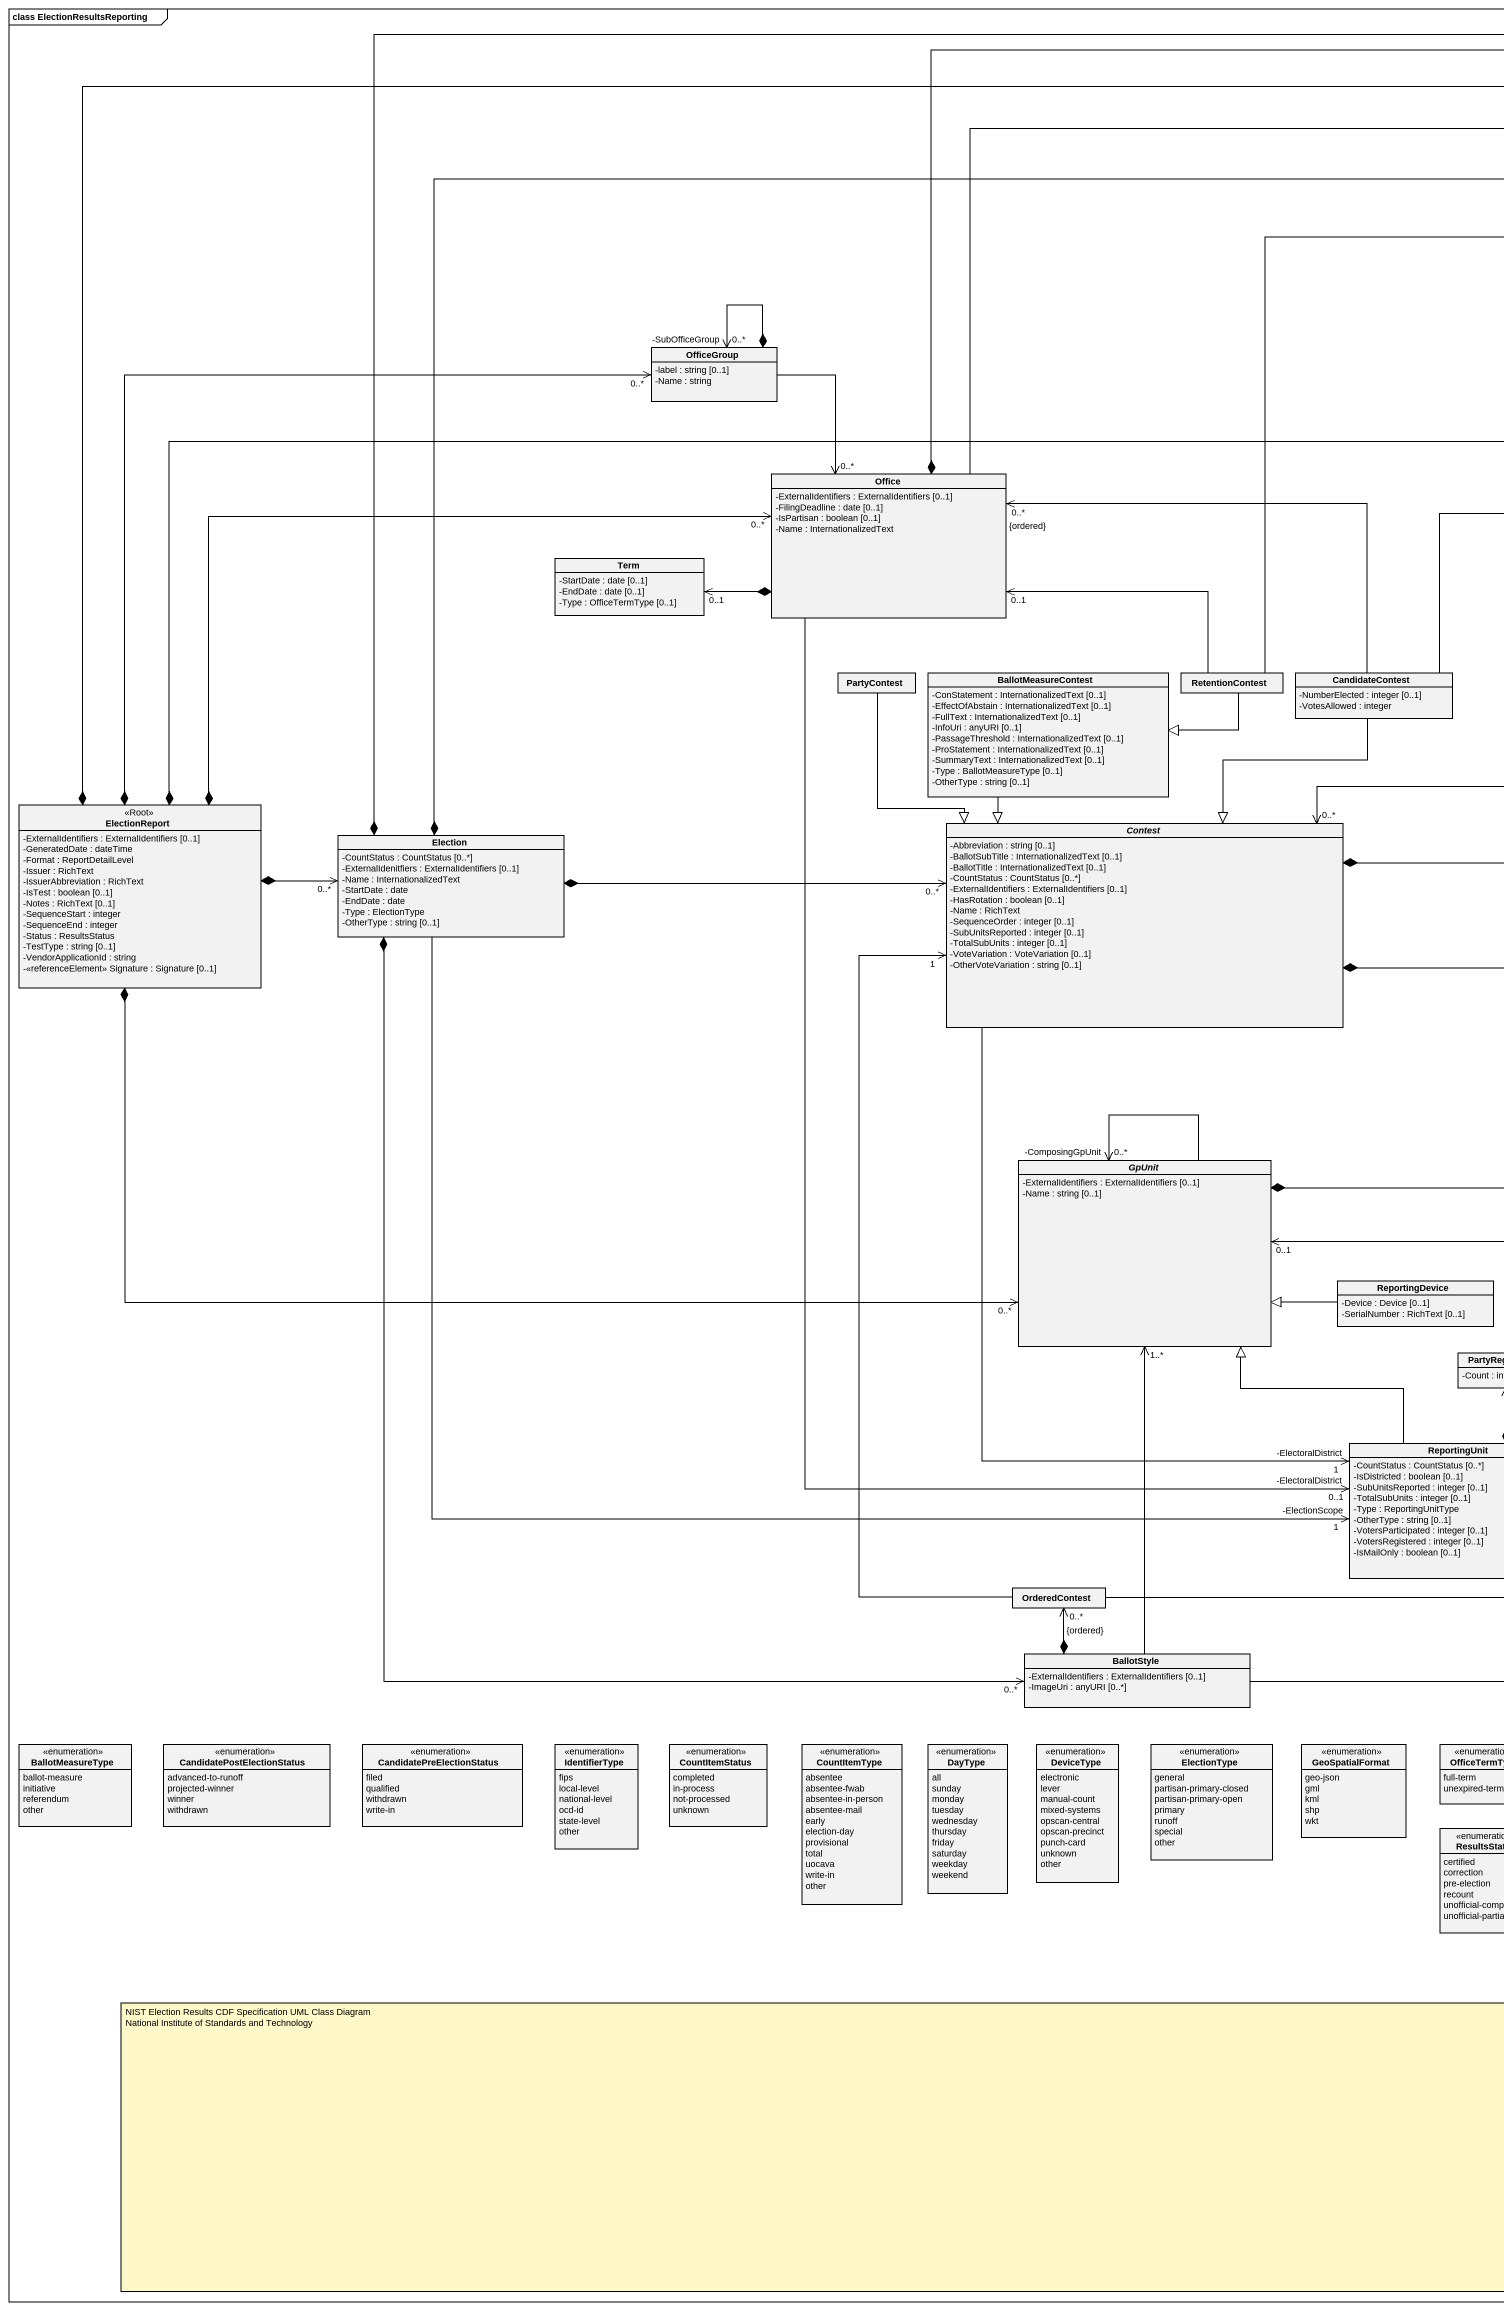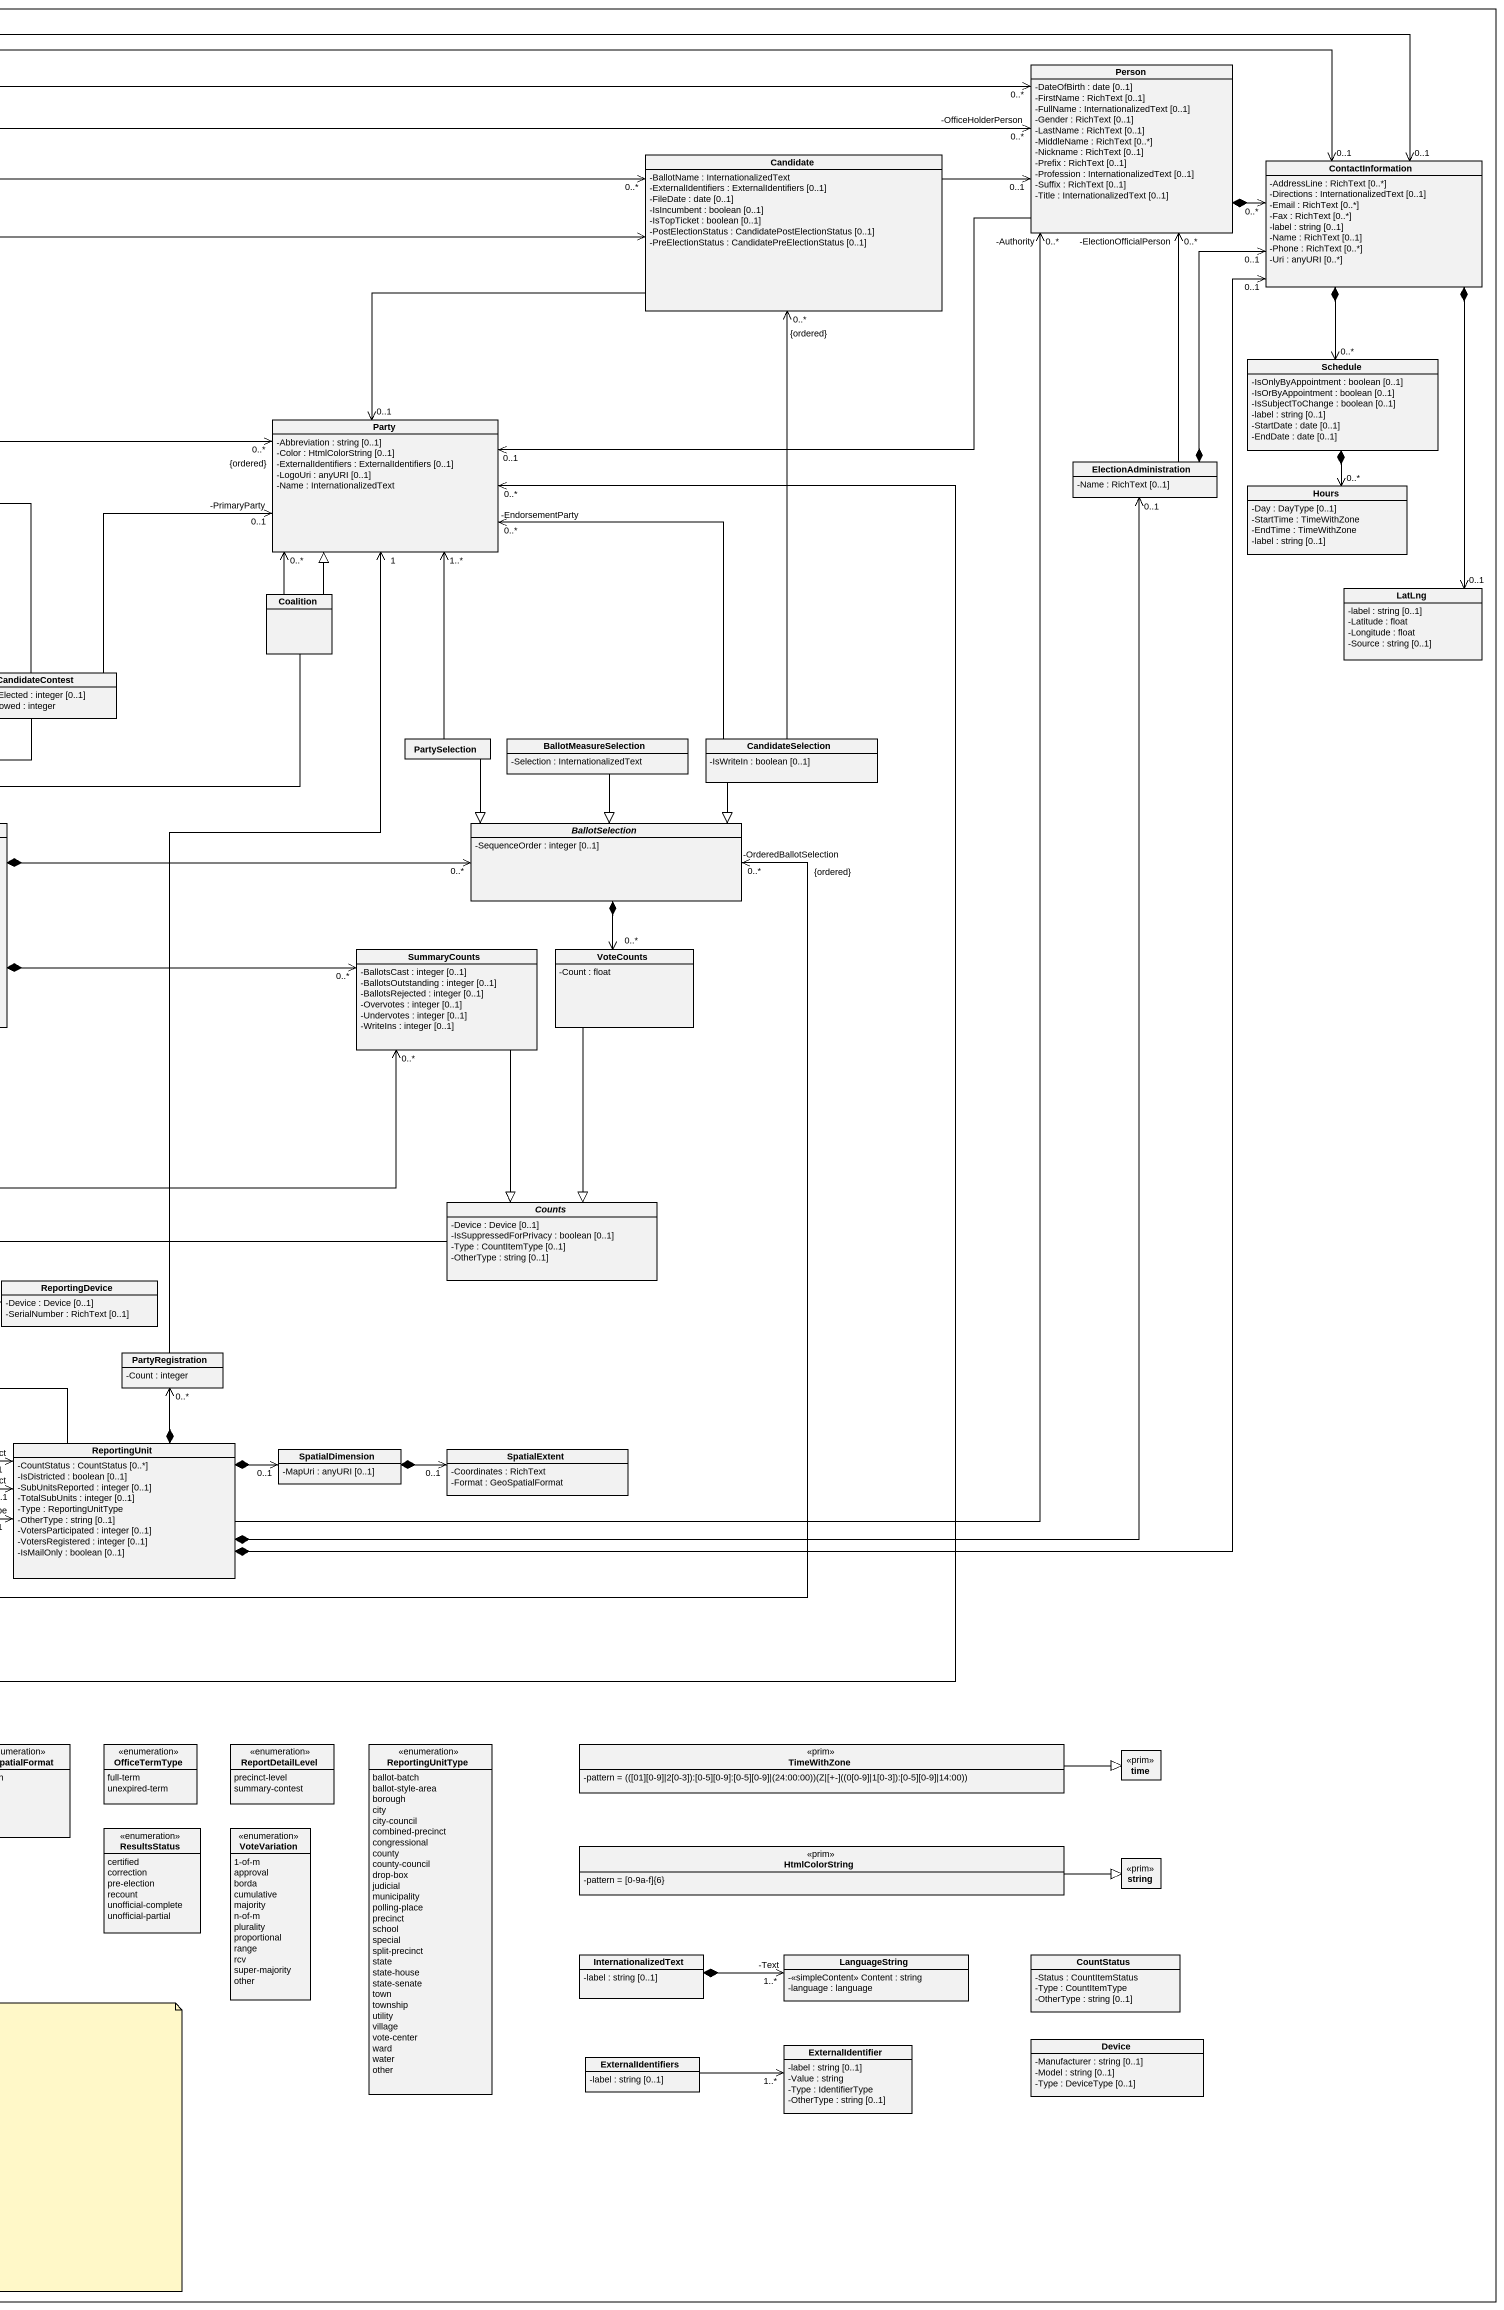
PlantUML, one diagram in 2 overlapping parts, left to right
@startuml
mainframe class ElectionResultsReporting
hide circle
hide empty members
skinparam classAttributeIconSize 0
class "Person" as Person_ {
  -DateOfBirth : date [0..1]
  -FirstName : RichText [0..1]
  -FullName : InternationalizedText [0..1]
  -Gender : RichText [0..1]
  -LastName : RichText [0..1]
  -MiddleName : RichText [0..*]
  -Nickname : RichText [0..1]
  -Prefix : RichText [0..1]
  -Profession : InternationalizedText [0..1]
  -Suffix : RichText [0..1]
  -Title : InternationalizedText [0..1]
}
class Candidate {
  -BallotName : InternationalizedText
  -ExternalIdentifiers : ExternalIdentifiers [0..1]
  -FileDate : date [0..1]
  -IsIncumbent : boolean [0..1]
  -IsTopTicket : boolean [0..1]
  -PostElectionStatus : CandidatePostElectionStatus [0..1]
  -PreElectionStatus : CandidatePreElectionStatus [0..1]
}
class ContactInformation {
  -AddressLine : RichText [0..*]
  -Directions : InternationalizedText [0..1]
  -Email : RichText [0..*]
  -Fax : RichText [0..*]
  -label : string [0..1]
  -Name : RichText [0..1]
  -Phone : RichText [0..*]
  -Uri : anyURI [0..*]
}
class OfficeGroup {
  -label : string [0..1]
  -Name : string
}
class Schedule {
  -IsOnlyByAppointment : boolean [0..1]
  -IsOrByAppointment : boolean [0..1]
  -IsSubjectToChange : boolean [0..1]
  -label : string [0..1]
  -StartDate : date [0..1]
  -EndDate : date [0..1]
}
class Party {
  -Abbreviation : string [0..1]
  -Color : HtmlColorString [0..1]
  -ExternalIdentifiers : ExternalIdentifiers [0..1]
  -LogoUri : anyURI [0..1]
  -Name : InternationalizedText
}
class Office {
  -ExternalIdentifiers : ExternalIdentifiers [0..1]
  -FilingDeadline : date [0..1]
  -IsPartisan : boolean [0..1]
  -Name : InternationalizedText
}
class ElectionAdministration {
  -Name : RichText [0..1]
}
class Hours {
  -Day : DayType [0..1]
  -StartTime : TimeWithZone
  -EndTime : TimeWithZone
  -label : string [0..1]
}
class Term {
  -StartDate : date [0..1]
  -EndDate : date [0..1]
  -Type : OfficeTermType [0..1]
}
class Coalition
class LatLng {
  -label : string [0..1]
  -Latitude : float
  -Longitude : float
  -Source : string [0..1]
}
class PartyContest
class BallotMeasureContest {
  -ConStatement : InternationalizedText [0..1]
  -EffectOfAbstain : InternationalizedText [0..1]
  -FullText : InternationalizedText [0..1]
  -InfoUri : anyURI [0..1]
  -PassageThreshold : InternationalizedText [0..1]
  -ProStatement : InternationalizedText [0..1]
  -SummaryText : InternationalizedText [0..1]
  -Type : BallotMeasureType [0..1]
  -OtherType : string [0..1]
}
class RetentionContest
class CandidateContest {
  -NumberElected : integer [0..1]
  -VotesAllowed : integer
}
class PartySelection
class BallotMeasureSelection {
  -Selection : InternationalizedText
}
class CandidateSelection {
  -IsWriteIn : boolean [0..1]
}
class ElectionReport <<Root>> {
  -ExternalIdentifiers : ExternalIdentifiers [0..1]
  -GeneratedDate : dateTime
  -Format : ReportDetailLevel
  -Issuer : RichText
  -IssuerAbbreviation : RichText
  -IsTest : boolean [0..1]
  -Notes : RichText [0..1]
  -SequenceStart : integer
  -SequenceEnd : integer
  -Status : ResultsStatus
  -TestType : string [0..1]
  -VendorApplicationId : string
  -<<referenceElement>> Signature : Signature [0..1]
}
class Election {
  -CountStatus : CountStatus [0..*]
  -ExternalIdenitfiers : ExternalIdentifiers [0..1]
  -Name : InternationalizedText
  -StartDate : date
  -EndDate : date
  -Type : ElectionType
  -OtherType : string [0..1]
}
abstract class Contest {
  -Abbreviation : string [0..1]
  -BallotSubTitle : InternationalizedText [0..1]
  -BallotTitle : InternationalizedText [0..1]
  -CountStatus : CountStatus [0..*]
  -ExternalIdentifiers : ExternalIdentifiers [0..1]
  -HasRotation : boolean [0..1]
  -Name : RichText
  -SequenceOrder : integer [0..1]
  -SubUnitsReported : integer [0..1]
  -TotalSubUnits : integer [0..1]
  -VoteVariation : VoteVariation [0..1]
  -OtherVoteVariation : string [0..1]
}
abstract class BallotSelection {
  -SequenceOrder : integer [0..1]
}
class SummaryCounts {
  -BallotsCast : integer [0..1]
  -BallotsOutstanding : integer [0..1]
  -BallotsRejected : integer [0..1]
  -Overvotes : integer [0..1]
  -Undervotes : integer [0..1]
  -WriteIns : integer [0..1]
}
class VoteCounts {
  -Count : float
}
abstract class GpUnit {
  -ExternalIdentifiers : ExternalIdentifiers [0..1]
  -Name : string [0..1]
}
abstract class Counts {
  -Device : Device [0..1]
  -IsSuppressedForPrivacy : boolean [0..1]
  -Type : CountItemType [0..1]
  -OtherType : string [0..1]
}
class ReportingDevice {
  -Device : Device [0..1]
  -SerialNumber : RichText [0..1]
}
class PartyRegistration {
  -Count : integer
}
class ReportingUnit {
  -CountStatus : CountStatus [0..*]
  -IsDistricted : boolean [0..1]
  -SubUnitsReported : integer [0..1]
  -TotalSubUnits : integer [0..1]
  -Type : ReportingUnitType
  -OtherType : string [0..1]
  -VotersParticipated : integer [0..1]
  -VotersRegistered : integer [0..1]
  -IsMailOnly : boolean [0..1]
}
class SpatialDimension {
  -MapUri : anyURI [0..1]
}
class SpatialExtent {
  -Coordinates : RichText
  -Format : GeoSpatialFormat
}
class OrderedContest
class BallotStyle {
  -ExternalIdentifiers : ExternalIdentifiers [0..1]
  -ImageUri : anyURI [0..*]
}
enum BallotMeasureType {
  ballot-measure
  initiative
  referendum
  other
}
enum CandidatePostElectionStatus {
  advanced-to-runoff
  projected-winner
  winner
  withdrawn
}
enum CandidatePreElectionStatus {
  filed
  qualified
  withdrawn
  write-in
}
enum IdentifierType {
  fips
  local-level
  national-level
  ocd-id
  state-level
  other
}
enum CountItemStatus {
  completed
  in-process
  not-processed
  unknown
}
enum CountItemType {
  absentee
  absentee-fwab
  absentee-in-person
  absentee-mail
  early
  election-day
  provisional
  total
  uocava
  write-in
  other
}
enum DayType {
  all
  sunday
  monday
  tuesday
  wednesday
  thursday
  friday
  saturday
  weekday
  weekend
}
enum DeviceType {
  electronic
  lever
  manual-count
  mixed-systems
  opscan-central
  opscan-precinct
  punch-card
  unknown
  other
}
enum ElectionType {
  general
  partisan-primary-closed
  partisan-primary-open
  primary
  runoff
  special
  other
}
enum GeoSpatialFormat {
  geo-json
  gml
  kml
  shp
  wkt
}
enum OfficeTermType {
  full-term
  unexpired-term
}
enum ReportDetailLevel {
  precinct-level
  summary-contest
}
enum ReportingUnitType {
  ballot-batch
  ballot-style-area
  borough
  city
  city-council
  combined-precinct
  congressional
  county
  county-council
  drop-box
  judicial
  municipality
  polling-place
  precinct
  school
  special
  split-precinct
  state
  state-house
  state-senate
  town
  township
  utility
  village
  vote-center
  ward
  water
  other
}
class TimeWithZone <<prim>> {
  {field} -pattern = (([01][0-9]|2[0-3]):[0-5][0-9]:[0-5][0-9]|(24:00:00))(Z|[+-]((0[0-9]|1[0-3]):[0-5][0-9]|14:00))
}
class time <<prim>>
enum ResultsStatus {
  certified
  correction
  pre-election
  recount
  unofficial-complete
  unofficial-partial
}
enum VoteVariation {
  1-of-m
  approval
  borda
  cumulative
  majority
  n-of-m
  plurality
  proportional
  range
  rcv
  super-majority
  other
}
class HtmlColorString <<prim>> {
  -pattern = [0-9a-f]{6}
}
class string <<prim>>
class InternationalizedText {
  -label : string [0..1]
}
class LanguageString {
  -<<simpleContent>> Content : string
  -language : language
}
class CountStatus {
  -Status : CountItemStatus
  -Type : CountItemType
  -OtherType : string [0..1]
}
class ExternalIdentifiers {
  -label : string [0..1]
}
class ExternalIdentifier {
  -label : string [0..1]
  -Value : string
  -Type : IdentifierType
  -OtherType : string [0..1]
}
class Device {
  -Manufacturer : string [0..1]
  -Model : string [0..1]
  -Type : DeviceType [0..1]
}
Person_ *-right-> "0..*" ContactInformation
Person_ -left-> "0..1" Party
Candidate -right-> "0..1" Person_
Candidate --> "0..1" Party
ContactInformation *--> "0..*" Schedule
ContactInformation *--> "0..1" LatLng
OfficeGroup *--> "-SubOfficeGroup\n0..*" OfficeGroup
OfficeGroup --> "0..*" Office
Schedule *--> "0..*" Hours
Office -right-> "-OfficeHolderPerson\n0..*" Person_
Office *-right-> "0..1" ContactInformation
Office *-left-> "0..1" Term
Office --> "0..1\n-ElectoralDistrict" ReportingUnit
ElectionAdministration -up-> "-ElectionOfficialPerson\n0..*" Person_
ElectionAdministration *-up-> "0..1" ContactInformation
Coalition -up-|> Party
Coalition -up-> "0..*" Party
Coalition --> "0..*" Contest
PartyContest --|> Contest
BallotMeasureContest --|> Contest
RetentionContest -right-> Candidate
RetentionContest -left-> "0..1" Office
RetentionContest -left-|> BallotMeasureContest
CandidateContest -up-> "-PrimaryParty\n0..1" Party
CandidateContest -left-> "0..*\n{ordered}" Office
CandidateContest --|> Contest
PartySelection -up-> "1..*" Party
PartySelection --|> BallotSelection
BallotMeasureSelection --|> BallotSelection
CandidateSelection -up-> "0..*\n{ordered}" Candidate
CandidateSelection -up-> "-EndorsementParty\n0..*" Party
CandidateSelection -left-|> BallotSelection
ElectionReport *-right-> "0..*" Person_
ElectionReport *-up-> "0..*" OfficeGroup
ElectionReport *-right-> "0..*\n{ordered}" Party
ElectionReport *-right-> "0..*" Office
ElectionReport *-right-> "0..*" Election
ElectionReport *-right-> "0..*" GpUnit
Election *-right-> "0..*" Candidate
Election *-right-> "0..1" ContactInformation
Election *-right-> "0..*" Contest
Election --> "-ElectionScope\n1" ReportingUnit
Election *--> "0..*" BallotStyle
Contest *-right-> "0..*" BallotSelection
Contest *-right-> "0..*" SummaryCounts
SummaryCounts --|> Counts
VoteCounts "0..*" <-up-* BallotSelection
VoteCounts --|> Counts
GpUnit *-right-> "0..*" SummaryCounts
GpUnit --> "-ComposingGpUnit\n0..*" GpUnit
Counts -left-> "0..1" GpUnit
ReportingDevice -left-|> GpUnit
PartyRegistration -up-> "1" Party
ReportingUnit -up-> "-Authority\n0..*" Person_
ReportingUnit *-up-> "0..1" ContactInformation
ReportingUnit *-up-> "0..1" ElectionAdministration
ReportingUnit "-ElectoralDistrict\n1" <-up- Contest
ReportingUnit -up-|> GpUnit
ReportingUnit *-up-> "0..*" PartyRegistration
ReportingUnit *-right-> "0..1" SpatialDimension
SpatialDimension *-right-> "0..1" SpatialExtent
OrderedContest -up-> "1" Contest
OrderedContest -up-> "{ordered}\n0..*\n-OrderedBallotSelection" BallotSelection
BallotStyle -up-> "0..*" Party
BallotStyle -up-> "1..*" GpUnit
BallotStyle *-up-> "{ordered}\n0..*" OrderedContest
TimeWithZone -right-|> time
HtmlColorString -right-|> string
InternationalizedText *-right-> "1..*\n-Text" LanguageString
ExternalIdentifiers -right-> "1..*" ExternalIdentifier
note as N1
  NIST Election Results CDF Specification UML Class Diagram
  National Institute of Standards and Technology
end note
@enduml
